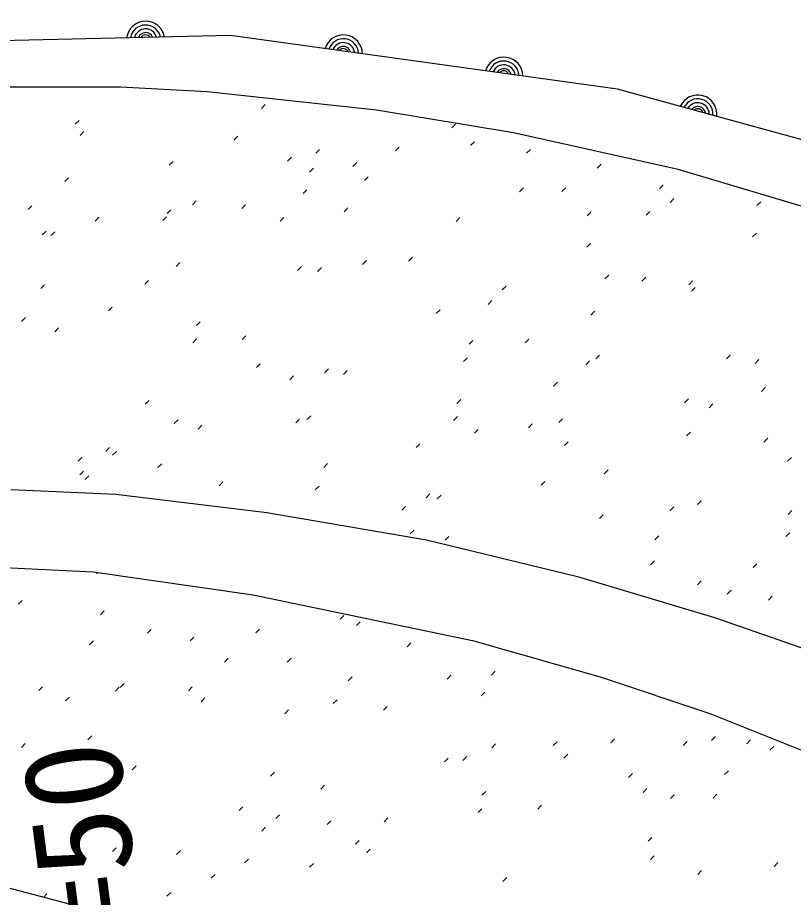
# Model space of a CAD drawing. Units: millimetres, scale not verified. Extents: x 40000 to 680000, y 20000 to 380000.
# Drawn here: x 464338 to 478711, y 292690 to 308982 of the extents above; entities that cross this region are included whole.
import ezdxf
from ezdxf.enums import TextEntityAlignment as Align

# ---------------------------------------------------------------- set-up
doc = ezdxf.new("R2010")
doc.units = ezdxf.units.MM
doc.header["$LTSCALE"] = 1000
doc.linetypes.add('CHAIN', pattern=[18.5, 12, -1.5, 3.5, -1.5])
for name, color, linetype, lineweight in [('M-BGD', 7, 'Continuous', 25), ('M-BMK', 2, 'CHAIN', 13), ('M-BMK-SRVR', 3, 'Continuous', 25)]:
    doc.layers.add(name, color=color, linetype=linetype, lineweight=lineweight)
doc.styles.add('ＭＳ ゴシック', font='')
doc.styles.get('ＭＳ ゴシック').set_extended_font_data('MS Gothic')

msp = doc.modelspace()

# ---------------------------------------------------------------- linework, layer by layer
at = {"layer": 'M-BGD'}
for p, q in [((466904, 307657), (466905, 307658)), ((468856, 307301), (468927, 307372)), ((465406, 307009), (465477, 307079)), ((472380, 306939), (472451, 307010)), ((465495, 306800), (465565, 306871)), ((468345, 306712), (468416, 306783)), ((472731, 306612), (472802, 306683)), ((469864, 306469), (469934, 306539)), ((471337, 306515), (471407, 306585)), ((473767, 306472), (473838, 306542)), ((467146, 306249), (467217, 306319)), ((469341, 306325), (469412, 306396)), ((470550, 306226), (470621, 306297)), ((469748, 306121), (469819, 306192)), ((475076, 306195), (475147, 306266)), ((465212, 305945), (465282, 306016)), ((470763, 305962), (470833, 306033)), ((473637, 305756), (473708, 305827)), ((474421, 305761), (474492, 305832)), ((476229, 305811), (476300, 305882)), ((469626, 305723), (469696, 305794)), ((464532, 305427), (464603, 305497)), ((467576, 305517), (467647, 305588)), ((468489, 305447), (468559, 305517)), ((476426, 305560), (476497, 305631)), ((478035, 305499), (478106, 305570)), ((467106, 305352), (467176, 305423)), ((470386, 305386), (470457, 305457)), ((474891, 305311), (474962, 305382)), ((475984, 305322), (476054, 305393)), ((465772, 305213), (465843, 305284)), ((467026, 305222), (467097, 305293)), ((469200, 305211), (469271, 305282)), ((472460, 305207), (472531, 305278)), ((464795, 304956), (464865, 305026)), ((464957, 304945), (465027, 305016)), ((477954, 304919), (478025, 304990)), ((474881, 304729), (474952, 304800)), ((471582, 304473), (471652, 304544)), ((467275, 304374), (467346, 304445)), ((469526, 304301), (469597, 304371)), ((469895, 304282), (469966, 304353)), ((470729, 304412), (470800, 304483)), ((475218, 304142), (475289, 304213)), ((464768, 303964), (464839, 304034)), ((466694, 304044), (466765, 304115)), ((473317, 303940), (473388, 304011)), ((475903, 304102), (475974, 304173)), ((476771, 304033), (476842, 304104)), ((476821, 303914), (476892, 303984)), ((473055, 303670), (473125, 303741)), ((466021, 303550), (466091, 303621)), ((472094, 303502), (472165, 303572)), ((474957, 303474), (475028, 303545)), ((464412, 303357), (464483, 303428)), ((465028, 303163), (465098, 303234)), ((467652, 303277), (467723, 303348)), ((468498, 303019), (468568, 303090)), ((467584, 302959), (467655, 303030)), ((472702, 302932), (472773, 303002)), ((473739, 302957), (473810, 303028)), ((475051, 302660), (475121, 302731)), ((477469, 302661), (477540, 302732)), ((468761, 302503), (468832, 302573)), ((472599, 302611), (472670, 302682)), ((474864, 302552), (474935, 302623)), ((478002, 302579), (478073, 302650)), ((470024, 302406), (470095, 302476)), ((470373, 302375), (470443, 302446)), ((469380, 302274), (469451, 302345)), ((474269, 302159), (474340, 302229)), ((478117, 302058), (478187, 302129)), ((466702, 301823), (466773, 301894)), ((472477, 301836), (472548, 301907)), ((476694, 301850), (476765, 301921)), ((477150, 301757), (477221, 301828)), ((469700, 301539), (469771, 301610)), ((472416, 301522), (472486, 301593)), ((467241, 301465), (467312, 301536)), ((467680, 301362), (467751, 301432)), ((469491, 301475), (469562, 301545)), ((473802, 301385), (473873, 301456)), ((474364, 301482), (474434, 301553)), ((472801, 301284), (472872, 301354)), ((476732, 301235), (476803, 301306)), ((471722, 301018), (471792, 301089)), ((474470, 301056), (474541, 301127)), ((478164, 301122), (478235, 301192)), ((465971, 300953), (466042, 301023)), ((466098, 300876), (466169, 300947)), ((465457, 300767), (465527, 300838)), ((478604, 300766), (478674, 300837)), ((466938, 300651), (467009, 300721)), ((470009, 300652), (470080, 300723)), ((475207, 300536), (475277, 300607)), ((465490, 300513), (465561, 300584)), ((465589, 300428), (465660, 300498)), ((468071, 300312), (468141, 300383)), ((469852, 300235), (469922, 300305)), ((474037, 300324), (474107, 300394)), ((471906, 300091), (471976, 300162)), ((472113, 300068), (472183, 300139)), ((476931, 299965), (477002, 300035)), ((471457, 299861), (471527, 299931)), ((476427, 299852), (476497, 299923)), ((478612, 299781), (478683, 299852)), ((475117, 299703), (475188, 299774)), ((471611, 299422), (471682, 299493)), ((471313, 299414), (471323, 299425)), ((472258, 299305), (472329, 299375)), ((476146, 299314), (476216, 299385)), ((478572, 299372), (478642, 299442)), ((476065, 298850), (476136, 298921)), ((477964, 298798), (478035, 298868)), ((465799, 298679), (465825, 298706)), ((476932, 298479), (477003, 298549)), ((477485, 298306), (477556, 298376)), ((464352, 298119), (464423, 298190)), ((478247, 298195), (478318, 298266)), ((465871, 297925), (465942, 297995)), ((470312, 297840), (470383, 297911)), ((468750, 297588), (468821, 297659)), ((470617, 297724), (470687, 297795)), ((466742, 297582), (466813, 297653)), ((467534, 297440), (467605, 297510)), ((465671, 297369), (465742, 297440)), ((471554, 297331), (471625, 297402)), ((468170, 297046), (468241, 297117)), ((469334, 297046), (469405, 297117)), ((473115, 296805), (473186, 296876)), ((470464, 296702), (470534, 296773)), ((472296, 296731), (472367, 296802)), ((464732, 296518), (464802, 296589)), ((466149, 296510), (466220, 296580)), ((466238, 296579), (466309, 296650)), ((467501, 296515), (467572, 296586)), ((465228, 296329), (465299, 296399)), ((467736, 296313), (467806, 296384)), ((472924, 296422), (472995, 296492)), ((470187, 296279), (470258, 296350)), ((471116, 296154), (471187, 296225)), ((469288, 296091), (469359, 296162)), ((465640, 295609), (465711, 295680)), ((474262, 295501), (474332, 295572)), ((475328, 295552), (475399, 295623)), ((476671, 295505), (476742, 295576)), ((477194, 295597), (477265, 295667)), ((477845, 295536), (477916, 295606)), ((464407, 295467), (464478, 295537)), ((473122, 295461), (473193, 295532)), ((478275, 295414), (478346, 295485)), ((472247, 295197), (472317, 295267)), ((472587, 295225), (472658, 295296)), ((474458, 295270), (474529, 295341)), ((466462, 295054), (466533, 295125)), ((469024, 294935), (469095, 295006)), ((475656, 294911), (475727, 294981)), ((477437, 294964), (477508, 295035)), ((469953, 294695), (470024, 294766)), ((472940, 294582), (473011, 294652)), ((475925, 294633), (475996, 294704)), ((476432, 294518), (476503, 294589)), ((477222, 294528), (477293, 294599)), ((468440, 294299), (468511, 294369)), ((472869, 294259), (472939, 294330)), ((473975, 294326), (474045, 294397)), ((469119, 294148), (469189, 294219)), ((470072, 294037), (470143, 294108)), ((471128, 294090), (471198, 294161)), ((466255, 293923), (466325, 293994)), ((468860, 293918), (468931, 293989)), ((476021, 293728), (476091, 293798)), ((466094, 293538), (466165, 293609)), ((470595, 293673), (470666, 293744)), ((470799, 293515), (470870, 293585)), ((467283, 293487), (467353, 293558)), ((476063, 293390), (476134, 293460)), ((468544, 293328), (468614, 293398)), ((469746, 293247), (469817, 293317)), ((478352, 293263), (478422, 293334)), ((467924, 293044), (467995, 293114)), ((476939, 293116), (477010, 293187)), ((473329, 292987), (473400, 293058)), ((467103, 292711), (467174, 292781)), ((464820, 292690), (464882, 292753))]:
    msp.add_line(p, q, dxfattribs=at)
for points in [[(514995, 281831), (508212, 287744), (497221, 296879), (491451, 301088), (486461, 303875), (481348, 306041), (475453, 307657), (468279, 308651), (462136, 308509), (447044, 306947), (441681, 306468), (431543, 306272)], [(494522, 297364), (492151, 299057), (490119, 300412), (488511, 301343), (485886, 302698), (483515, 303798), (479705, 305238), (476573, 306169), (473525, 306846), (470985, 307270), (467852, 307608), (466243, 307693), (463534, 307693)], [(464211, 300242), (466159, 300158), (468953, 299819), (471916, 299311), (474710, 298634), (477250, 297872), (479451, 297110), (481314, 296348), (483685, 295247), (486140, 293977), (488172, 292792), (491389, 290675), (493845, 288812), (496808, 286272)], [(465297, 292565), (457353, 294654), (456422, 294824), (456083, 294993), (455575, 295755), (454475, 298041), (457946, 298549), (460825, 298803), (463957, 298803), (465735, 298718), (468699, 298295), (472763, 297448), (475133, 296771), (477165, 296094), (480129, 294908), (483431, 293300), (487325, 291098), (489950, 289320), (498840, 282039), (500618, 280430), (500787, 280176), (496253, 274842)]]:
    msp.add_lwpolyline(points, dxfattribs=at)
for centre, radius, start, end in [((466709, 308561), 354, 10.1219, 172.5271), ((466709, 308561), 283, 12.346, 170.3031), ((466709, 308561), 212, 16.0923, 166.5567), ((466709, 308561), 142, 23.804, 158.845), ((466709, 308561), 100, 34.1217, 148.5274), ((466709, 308561), 100, 34.1217, 148.5274), ((470373, 308307), 354, 0.9057, 163.3109), ((470373, 308307), 283, 3.1298, 161.0868), ((470373, 308307), 212, 6.8761, 157.3405), ((470373, 308307), 142, 14.5878, 149.6288), ((470373, 308307), 100, 24.9055, 139.3111), ((470373, 308307), 100, 24.9055, 139.3111), ((473344, 307895), 354, 0.9057, 163.3109), ((473344, 307895), 283, 3.1298, 161.0868), ((473344, 307895), 212, 6.8761, 157.3405), ((473344, 307895), 142, 14.5878, 149.6288), ((473344, 307895), 100, 24.9055, 139.3111), ((473344, 307895), 100, 24.9055, 139.3111), ((476939, 307194), 354, 353.4693, 155.8745), ((476939, 307194), 283, 355.6933, 153.6504), ((476939, 307194), 212, 359.4397, 149.9041), ((476939, 307194), 142, 7.1514, 142.1924), ((476939, 307194), 100, 17.4691, 131.8747), ((476939, 307194), 100, 17.4691, 131.8747)]:
    msp.add_arc(centre, radius, start, end, dxfattribs=at)
for points, knots in [([(471944, 338553), (472818, 338474), (473061, 338460), (473779, 338427), (474902, 338376), (475534, 338389), (476657, 338427), (477286, 338448), (477640, 338446), (478266, 338512), (479429, 338634), (480076, 338743), (481229, 338935), (482356, 339123), (482990, 339210), (484108, 339443), (488655, 340392), (491141, 341214), (495707, 342068), (496429, 342203), (496840, 342247), (497570, 342322), (498032, 342369), (498291, 342389), (498755, 342406), (500276, 342463), (501132, 342420), (502650, 342322), (503583, 342261), (504100, 342150), (505021, 341983), (506062, 341794), (506630, 341606), (507645, 341306), (508117, 341166), (508372, 341060), (508831, 340882), (509811, 340502), (510356, 340271), (511286, 339782), (511879, 339470), (512175, 339232), (512725, 338850), (513269, 338474), (513576, 338263), (514080, 337834), (515309, 336789), (515863, 336056), (516959, 334871), (517390, 334405), (517599, 334113), (517975, 333601), (520030, 330796), (520817, 328979), (522716, 326066), (524409, 323468), (525364, 322018), (527119, 319462), (528474, 317487), (529244, 316387), (530675, 314466), (531801, 312954), (532461, 312129), (533638, 310656), (535267, 308619), (536168, 307467), (537871, 305492), (539722, 303345), (540941, 302297), (542697, 300073), (542931, 299777), (543015, 299681), (543290, 299311)], [0, 0, 0, 0, 1, 1, 1, 2, 2, 2, 3, 3, 3, 4, 4, 4, 5, 5, 5, 6, 6, 6, 7, 7, 7, 8, 8, 8, 9, 9, 9, 10, 10, 10, 11, 11, 11, 12, 12, 12, 13, 13, 13, 14, 14, 14, 15, 15, 15, 16, 16, 16, 17, 17, 17, 18, 18, 18, 19, 19, 19, 20, 20, 20, 21, 21, 21, 22, 22, 22, 23, 23, 23, 24, 24, 24, 24]), ([(466074, 336734), (467235, 336541), (467564, 336474), (468529, 336395), (469156, 336344), (469509, 336327), (470138, 336310), (471196, 336283), (471789, 336289), (472847, 336310), (474337, 336340), (475172, 336362), (476657, 336480), (477950, 336582), (478675, 336642), (479959, 336818), (481721, 337060), (482700, 337249), (484447, 337580), (486205, 337914), (487198, 338076), (488934, 338512), (489969, 338771), (490528, 338994), (491559, 339274), (492774, 339604), (493462, 339764), (494691, 340036), (495679, 340254), (496233, 340381), (497231, 340544), (498021, 340672), (498465, 340742), (499263, 340798), (500286, 340870), (500864, 340836), (501888, 340798), (502750, 340766), (503239, 340770), (504089, 340628), (504833, 340505), (505236, 340358), (505952, 340120), (507077, 339747), (507674, 339442), (508746, 338935), (509362, 338644), (509687, 338441), (510270, 338088), (511102, 337585), (511523, 337232), (512302, 336649), (512678, 336367), (512883, 336200), (513233, 335887), (513826, 335357), (514135, 335033), (514673, 334448), (515323, 333739), (515690, 333343), (516281, 332585), (516924, 331760), (517242, 331265), (517805, 330384), (518172, 329810), (518302, 329444), (518652, 328860), (519661, 327176), (520287, 326269), (521361, 324626), (522717, 322554), (523468, 321385), (524917, 319377), (526408, 317312), (527322, 316214), (528897, 314212), (530235, 312512), (530979, 311554), (532368, 309894), (533632, 308384), (534334, 307531), (535670, 306084), (537812, 303765), (539189, 302627), (541258, 300242), (541827, 299587), (542024, 299372), (542697, 298549)], [0, 0, 0, 0, 1, 1, 1, 2, 2, 2, 3, 3, 3, 4, 4, 4, 5, 5, 5, 6, 6, 6, 7, 7, 7, 8, 8, 8, 9, 9, 9, 10, 10, 10, 11, 11, 11, 12, 12, 12, 13, 13, 13, 14, 14, 14, 15, 15, 15, 16, 16, 16, 17, 17, 17, 18, 18, 18, 19, 19, 19, 20, 20, 20, 21, 21, 21, 22, 22, 22, 23, 23, 23, 24, 24, 24, 25, 25, 25, 26, 26, 26, 27, 27, 27, 28, 28, 28, 29, 29, 29, 29]), ([(468220, 334562), (470444, 334516), (471040, 334484), (472847, 334532), (473708, 334555), (474190, 334557), (475049, 334617), (476142, 334693), (476754, 334749), (477843, 334871), (478903, 334990), (479498, 335044), (480552, 335210), (482647, 335538), (483820, 335747), (485886, 336226), (488161, 336753), (489382, 337253), (491643, 337834), (493158, 338224), (494003, 338467), (495538, 338766), (496493, 338951), (497029, 339060), (497993, 339189), (498355, 339237), (498560, 339251), (498925, 339274), (499684, 339321), (500112, 339300), (500872, 339274), (501270, 339260), (501493, 339242), (501888, 339189), (502254, 339140), (502462, 339115), (502819, 339020), (503395, 338866), (503711, 338746), (504259, 338512), (504898, 338238), (505257, 338082), (505867, 337750), (506859, 337210), (507394, 336867), (508323, 336226), (509079, 335703), (509476, 335371), (510185, 334786), (510728, 334339), (511034, 334090), (511540, 333601), (512095, 333064), (512392, 332747), (512895, 332162), (513615, 331323), (513999, 330836), (514673, 329960), (515988, 328251), (516694, 327268), (517890, 325473), (518120, 325128), (518174, 324890), (518398, 324542), (519374, 323021), (519973, 322203), (521023, 320732), (521806, 319633), (522233, 319008), (523055, 317938), (523913, 316819), (524433, 316223), (525341, 315144), (527347, 312758), (528467, 311415), (530590, 309132), (534030, 305433), (536200, 303594), (539649, 299904), (540480, 299015), (540754, 298731), (541766, 297618)], [0, 0, 0, 0, 1, 1, 1, 2, 2, 2, 3, 3, 3, 4, 4, 4, 5, 5, 5, 6, 6, 6, 7, 7, 7, 8, 8, 8, 9, 9, 9, 10, 10, 10, 11, 11, 11, 12, 12, 12, 13, 13, 13, 14, 14, 14, 15, 15, 15, 16, 16, 16, 17, 17, 17, 18, 18, 18, 19, 19, 19, 20, 20, 20, 21, 21, 21, 22, 22, 22, 23, 23, 23, 24, 24, 24, 25, 25, 25, 26, 26, 26, 27, 27, 27, 27])]:
    msp.add_open_spline(points, degree=3, knots=knots, dxfattribs=at)
at = {"layer": 'M-BMK'}
msp.add_arc((468471, 266566), 49465, 47.5015, 87.5186, dxfattribs=at)

# ---------------------------------------------------------------- texts
at = {"layer": 'M-BMK-SRVR', "style": 'ＭＳ ゴシック'}
msp.add_text('R=50', height=1833, rotation=97.431, dxfattribs=at).set_placement((465927, 290607), align=Align.MIDDLE_LEFT)

doc.saveas('drawing.dxf')
